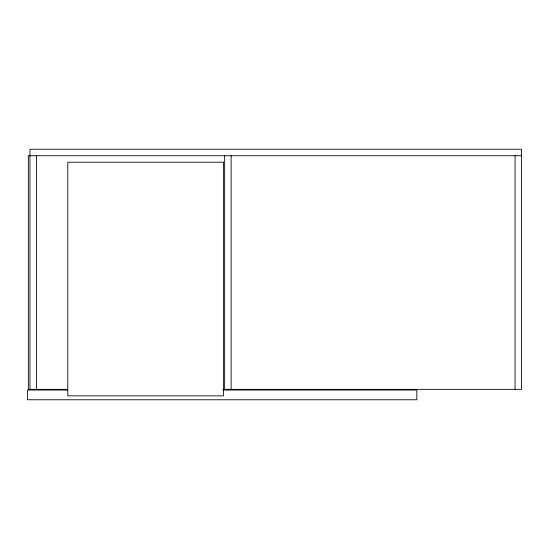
<?xml version="1.0" encoding="UTF-8"?>
<svg xmlns="http://www.w3.org/2000/svg" width="549" height="549" viewBox="0 0 549 549"><rect width="100%" height="100%" fill="white"/><g stroke="black" fill="none" stroke-linecap="round" stroke-linejoin="round"><path stroke-width="0.82" d="M521.55 155.731L28.328 155.731L28.328 389.358L67.644 389.358M223.182 389.358L521.55 389.358L521.55 149.239L29.948 149.239L29.948 389.358M67.76 390.023L27.45 390.023L27.45 399.761L416.835 399.761L416.835 390.023L222.997 390.023M515.058 155.731L515.058 389.358M231.136 155.731L231.136 389.358M224.644 155.731L224.644 389.358M36.44 155.731L36.44 389.358M223.532 162.216L67.781 162.216L67.781 395.85L223.532 395.85L223.532 162.216"/></g></svg>
